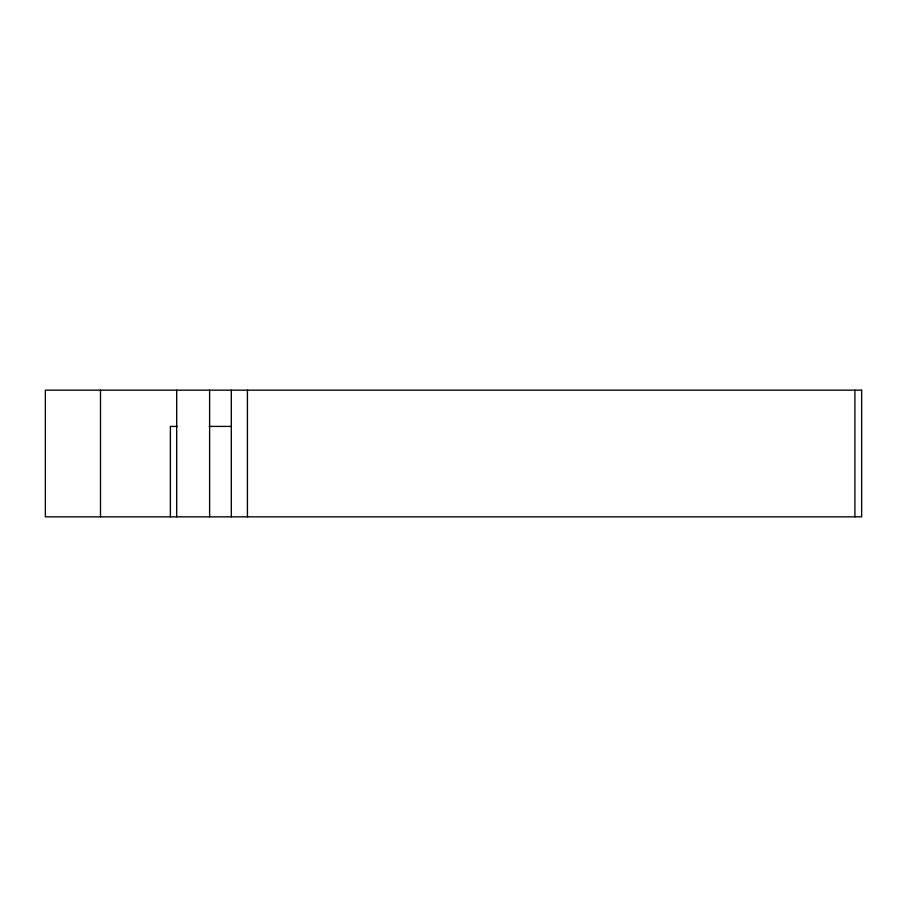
<?xml version="1.0" encoding="UTF-8"?>
<svg xmlns="http://www.w3.org/2000/svg" width="907" height="907" viewBox="0 0 907 907"><rect width="100%" height="100%" fill="white"/><g stroke="black" fill="none" stroke-linecap="round" stroke-linejoin="round"><path stroke-width="1.36" d="M177.296 426.415L170.38 426.415L170.38 516.843M209.154 426.415L231.319 426.415M854.904 390.157L854.904 516.843M247.43 390.157L247.43 516.843M231.319 390.157L231.319 516.843M209.619 390.157L209.619 516.843M176.684 390.157L176.684 516.843M100.496 390.157L100.496 516.843M861.65 390.157L45.35 390.157L45.35 516.843L861.65 516.843L861.65 390.157"/></g></svg>
